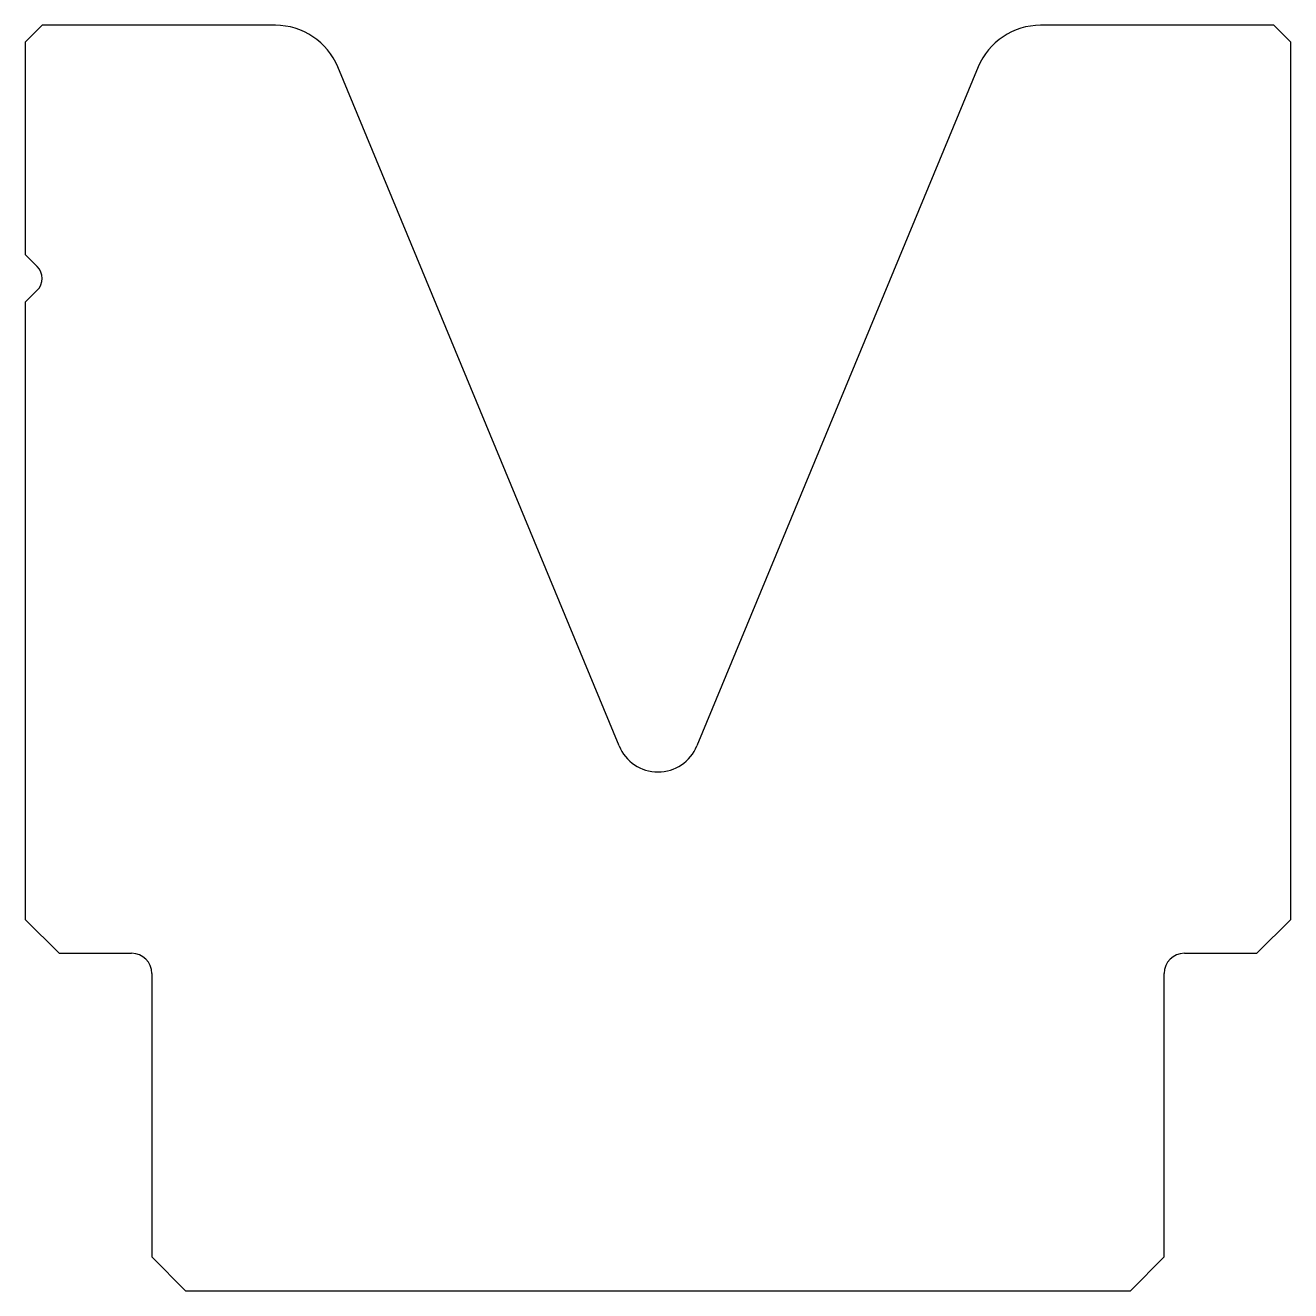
# Model space of a CAD drawing. Header units: metres. Extents: x -37.5 to 37.5, y -38.2 to 36.8.
import ezdxf

# ---------------------------------------------------------------- set-up
doc = ezdxf.new("R2010")
doc.units = ezdxf.units.M

msp = doc.modelspace()

# ---------------------------------------------------------------- linework, layer by layer
for p, q in [((-36.471259, 36.812565), (-37.471259, 35.812565)), ((-22.643974, 36.812565), (-36.471259, 36.812565)), ((36.528741, 36.812565), (22.701455, 36.812565)), ((37.528741, 35.812565), (36.528741, 36.812565)), ((-37.471259, 35.812565), (-37.471259, 23.226779)), ((37.528741, -16.187435), (37.528741, 35.812565)), ((-2.280958, -5.8956), (-18.948456, 34.343299)), ((19.005937, 34.343299), (2.338439, -5.8956)), ((-37.471259, 23.226779), (-36.764153, 22.519672)), ((-36.764153, 21.105458), (-37.471259, 20.398352)), ((-37.471259, 20.398352), (-37.471259, -16.187435)), ((-37.471259, -16.187435), (-35.471259, -18.187435)), ((35.528741, -18.187435), (37.528741, -16.187435)), ((-35.471259, -18.187435), (-31.171259, -18.187435)), ((31.228741, -18.187435), (35.528741, -18.187435)), ((-29.971259, -19.387435), (-29.971259, -36.187435)), ((30.028741, -36.187435), (30.028741, -19.387435)), ((-29.971259, -36.187435), (-27.971259, -38.187435)), ((28.028741, -38.187435), (30.028741, -36.187435)), ((-27.971259, -38.187435), (28.028741, -38.187435))]:
    msp.add_line(p, q)
for centre, radius, start, end in [((-22.643974, 32.812565), 4, 22.5, 90), ((22.701455, 32.812565), 4, 90, 157.5), ((-37.471259, 21.812565), 1, 315, 45), ((0.028741, -4.938891), 2.5, 202.5, 337.5), ((-31.171259, -19.387435), 1.2, 0, 90), ((31.228741, -19.387435), 1.2, 90, 180)]:
    msp.add_arc(centre, radius, start, end)

doc.saveas('drawing.dxf')
